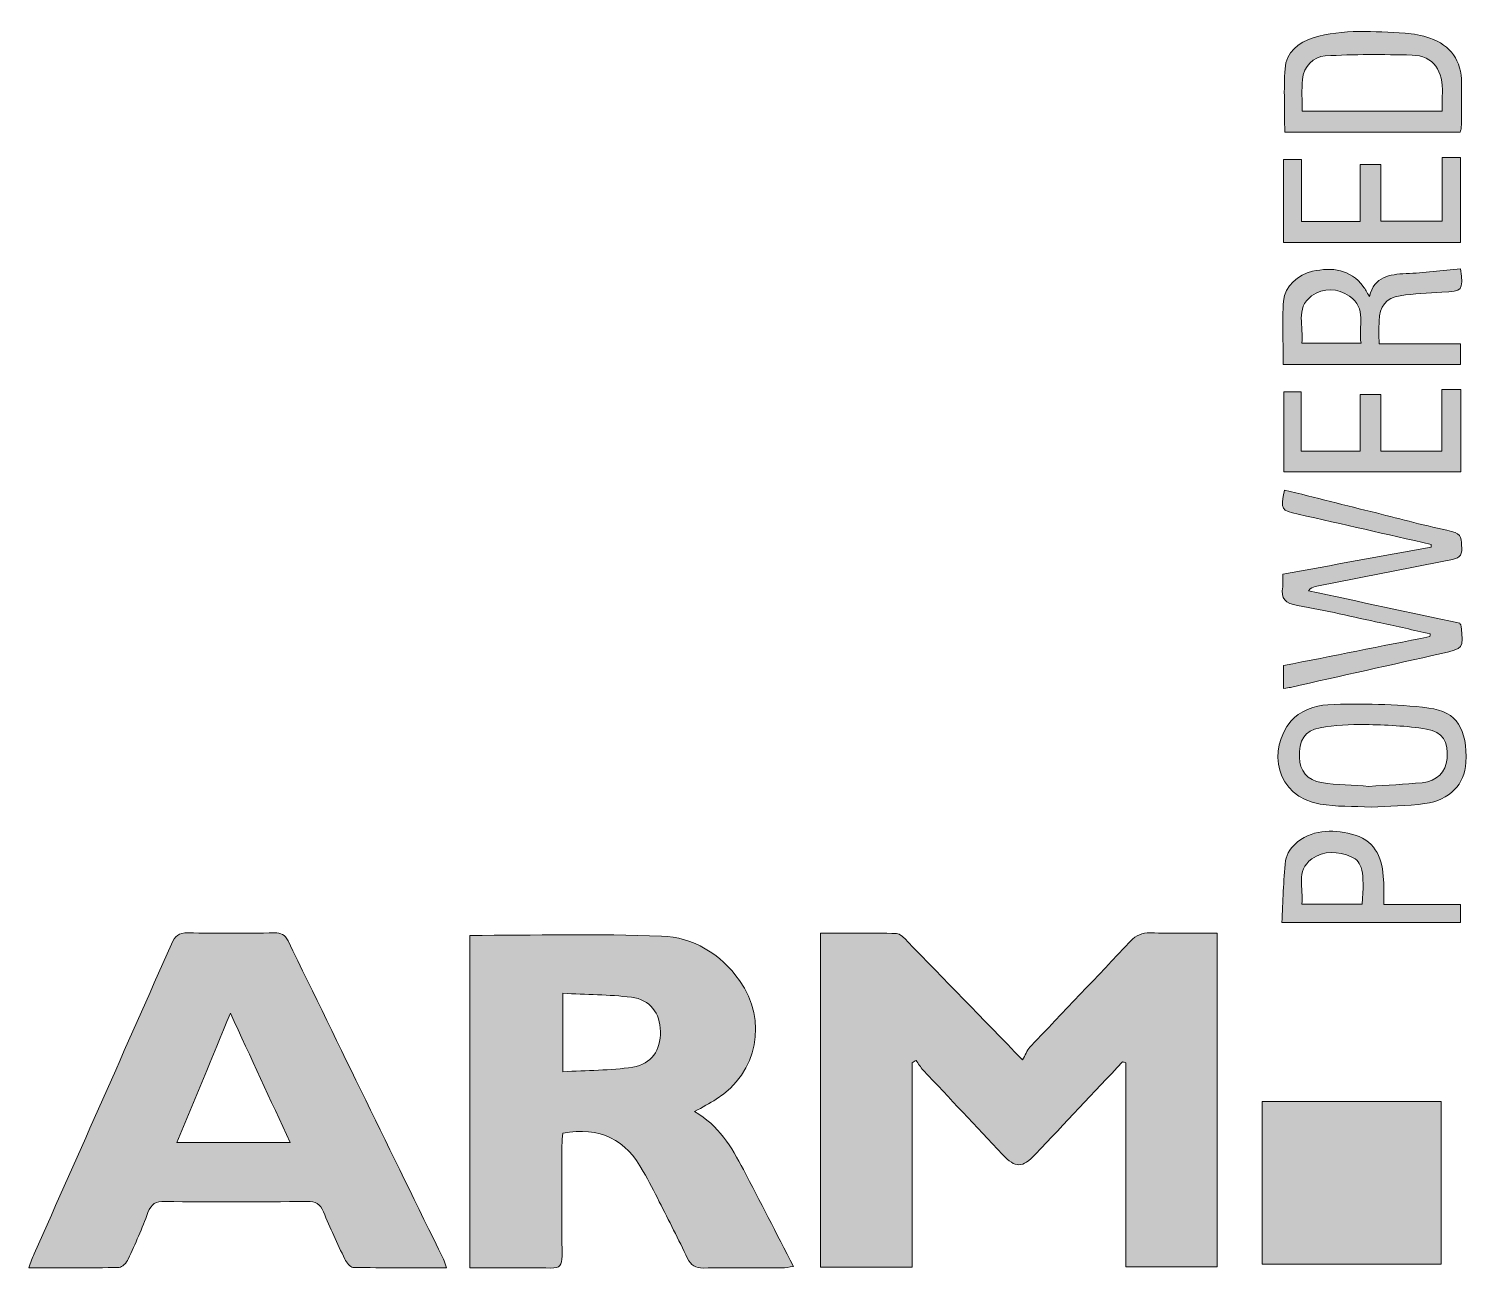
# Model space of a CAD drawing. Header units: inches. Extents: x 134 to 518, y 259 to 589.
import ezdxf

# ---------------------------------------------------------------- set-up
doc = ezdxf.new("R2010")
doc.units = ezdxf.units.IN
doc.header["$MEASUREMENT"] = 0
doc.layers.add('Layer 1', color=7, linetype='Continuous')

# ---------------------------------------------------------------- blocks, each defined once
blk = doc.blocks.new('block 3')
at = {"layer": 'Layer 1', "true_color": 0xffffff}
h = blk.add_hatch(color=7, dxfattribs=at)
edge = h.paths.add_edge_path()
edge.add_spline(control_points=[(469, 561.83), (469, 567.68), (468.73, 573.2), (469.08, 578.67), (469.37, 583.13), (472.68, 585.74), (476.6, 586.92), (484.6, 589.34), (492.88, 588.63), (501.07, 588.14), (503.28, 588.01), (505.54, 587.59), (507.63, 586.87), (513.23, 584.94), (516.11, 580.75), (516.12, 574.91), (516.12, 570.85), (516.09, 566.78), (516.06, 562.72), (516.05, 562.51), (515.91, 562.31), (515.72, 561.83), (500.21, 561.83), (484.59, 561.83), (469, 561.83)], knot_values=[0, 0, 0, 0, 1, 1, 1, 2, 2, 2, 3, 3, 3, 4, 4, 4, 5, 5, 5, 6, 6, 6, 7, 7, 7, 8, 8, 8, 8], degree=3, periodic=1)
edge = h.paths.add_edge_path()
edge.add_spline(control_points=[(510.99, 567.4), (510.99, 569.19), (510.92, 570.65), (511, 572.09), (511.34, 577.95), (508.65, 582.2), (502.94, 582.33), (495.23, 582.51), (487.5, 582.58), (479.81, 582.09), (476.57, 581.89), (474.07, 579.39), (473.73, 575.81), (473.47, 573.06), (473.68, 570.27), (473.68, 567.4), (486.19, 567.4), (498.34, 567.4), (510.99, 567.4)], knot_values=[0, 0, 0, 0, 1, 1, 1, 2, 2, 2, 3, 3, 3, 4, 4, 4, 5, 5, 5, 6, 6, 6, 6], degree=3, periodic=1)
h = blk.add_hatch(color=7, dxfattribs=at)
edge = h.paths.add_edge_path()
edge.add_spline(control_points=[(468.72, 532.42), (468.72, 539.76), (468.72, 547.04), (468.72, 554.49), (470.31, 554.49), (471.74, 554.49), (473.49, 554.49), (473.49, 549.02), (473.49, 543.64), (473.49, 538.02), (478.8, 538.02), (483.81, 538.02), (489.12, 538.02), (489.12, 543.08), (489.12, 548), (489.12, 553.17), (491.03, 553.17), (492.65, 553.17), (494.6, 553.17), (494.6, 548.25), (494.6, 543.32), (494.6, 538.09), (500.13, 538.09), (505.34, 538.09), (510.94, 538.09), (510.94, 543.71), (510.94, 549.3), (510.94, 555.08), (512.72, 555.08), (514.14, 555.08), (515.84, 555.08), (515.84, 547.59), (515.84, 540.12), (515.84, 532.42), (500.17, 532.42), (484.56, 532.42), (468.72, 532.42)], knot_values=[0, 0, 0, 0, 1, 1, 1, 2, 2, 2, 3, 3, 3, 4, 4, 4, 5, 5, 5, 6, 6, 6, 7, 7, 7, 8, 8, 8, 9, 9, 9, 10, 10, 10, 11, 11, 11, 12, 12, 12, 12], degree=3, periodic=1)
h = blk.add_hatch(color=7, dxfattribs=at)
edge = h.paths.add_edge_path()
edge.add_spline(control_points=[(515.87, 525.4), (516.52, 519.46), (516.51, 519.48), (510.86, 519.13), (507.16, 518.89), (503.43, 518.8), (499.78, 518.23), (495.9, 517.62), (494.25, 515.39), (494.14, 511.48), (494.09, 509.58), (494.13, 507.69), (494.13, 505.4), (501.53, 505.4), (508.59, 505.4), (515.88, 505.4), (515.88, 503.36), (515.88, 501.74), (515.88, 499.89), (500.17, 499.89), (484.55, 499.89), (468.6, 499.89), (468.6, 505.59), (468.32, 511.22), (468.69, 516.81), (468.96, 520.73), (472.66, 523.91), (476.42, 524.72), (481.7, 525.86), (486.42, 525.33), (489.93, 520.69), (490.47, 519.98), (490.88, 519.16), (491.56, 518.03), (492.89, 523.42), (496.93, 523.9), (501.33, 524.11), (506.11, 524.33), (510.88, 524.94), (515.87, 525.4)], knot_values=[0, 0, 0, 0, 1, 1, 1, 2, 2, 2, 3, 3, 3, 4, 4, 4, 5, 5, 5, 6, 6, 6, 7, 7, 7, 8, 8, 8, 9, 9, 9, 10, 10, 10, 11, 11, 11, 12, 12, 12, 13, 13, 13, 13], degree=3, periodic=1)
edge = h.paths.add_edge_path()
edge.add_spline(control_points=[(473.52, 505.55), (478.92, 505.55), (483.93, 505.55), (489.34, 505.55), (488.51, 510), (490.98, 514.98), (486.26, 518.13), (483.06, 520.26), (479.35, 520.48), (476.17, 518.15), (471.67, 514.85), (474.23, 509.95), (473.52, 505.55)], knot_values=[0, 0, 0, 0, 1, 1, 1, 2, 2, 2, 3, 3, 3, 4, 4, 4, 4], degree=3, periodic=1)
h = blk.add_hatch(color=7, dxfattribs=at)
edge = h.paths.add_edge_path()
edge.add_spline(control_points=[(515.95, 493.28), (515.95, 485.91), (515.95, 478.73), (515.95, 471.27), (500.23, 471.27), (484.61, 471.27), (468.74, 471.27), (468.74, 478.32), (468.74, 485.38), (468.74, 492.63), (470.21, 492.63), (471.63, 492.63), (473.43, 492.63), (473.43, 487.47), (473.43, 482.23), (473.43, 476.79), (478.82, 476.79), (483.82, 476.79), (489.09, 476.79), (489.09, 481.82), (489.09, 486.74), (489.09, 491.93), (490.96, 491.93), (492.58, 491.93), (494.62, 491.93), (494.62, 487.02), (494.62, 482.01), (494.62, 476.79), (500.16, 476.79), (505.3, 476.79), (510.87, 476.79), (510.87, 482.17), (510.87, 487.63), (510.87, 493.28), (512.71, 493.28), (514.12, 493.28), (515.95, 493.28)], knot_values=[0, 0, 0, 0, 1, 1, 1, 2, 2, 2, 3, 3, 3, 4, 4, 4, 5, 5, 5, 6, 6, 6, 7, 7, 7, 8, 8, 8, 9, 9, 9, 10, 10, 10, 11, 11, 11, 12, 12, 12, 12], degree=3, periodic=1)
h = blk.add_hatch(color=7, dxfattribs=at)
edge = h.paths.add_edge_path()
edge.add_spline(control_points=[(468.72, 413.59), (468.72, 415.65), (468.72, 417.51), (468.72, 419.69), (481.69, 422.26), (494.68, 424.84), (507.68, 427.41), (507.7, 427.66), (507.73, 427.91), (507.75, 428.16), (503.37, 429.13), (499, 430.12), (494.61, 431.06), (487.23, 432.65), (479.88, 434.42), (472.45, 435.68), (469.15, 436.23), (467.95, 437.52), (468.47, 440.71), (468.63, 441.68), (468.5, 442.71), (468.5, 444.02), (481.79, 446.46), (494.9, 448.87), (508.02, 451.28), (508.01, 451.5), (508, 451.73), (508, 451.96), (496.2, 454.65), (484.41, 457.33), (472.62, 460.04), (467.98, 461.11), (467.98, 461.13), (468.93, 466.46), (477.11, 464.42), (485.27, 462.37), (493.44, 460.34), (500.11, 458.68), (506.75, 456.88), (513.46, 455.45), (516.34, 454.83), (516.05, 453.08), (516.18, 451.01), (516.32, 448.71), (515.19, 448.25), (513.25, 447.88), (501.19, 445.57), (489.15, 443.14), (477.11, 440.73), (476.52, 440.62), (475.95, 440.42), (475.36, 439.59), (488.83, 436.72), (502.3, 433.85), (515.64, 431), (515.83, 430.58), (515.99, 430.39), (516.01, 430.18), (516.66, 424.22), (516.66, 424.23), (510.81, 422.92), (497.4, 419.92), (483.99, 416.9), (470.58, 413.89), (470.05, 413.77), (469.51, 413.71), (468.72, 413.59)], knot_values=[0, 0, 0, 0, 1, 1, 1, 2, 2, 2, 3, 3, 3, 4, 4, 4, 5, 5, 5, 6, 6, 6, 7, 7, 7, 8, 8, 8, 9, 9, 9, 10, 10, 10, 11, 11, 11, 12, 12, 12, 13, 13, 13, 14, 14, 14, 15, 15, 15, 16, 16, 16, 17, 17, 17, 18, 18, 18, 19, 19, 19, 20, 20, 20, 21, 21, 21, 22, 22, 22, 22], degree=3, periodic=1)
h = blk.add_hatch(color=7, dxfattribs=at)
edge = h.paths.add_edge_path()
edge.add_spline(control_points=[(492.11, 381.97), (487.19, 382.23), (482.75, 382.07), (478.46, 382.78), (466.43, 384.76), (464.4, 397.47), (470.69, 404.96), (472.78, 407.46), (477.12, 409.15), (480.5, 409.27), (489.45, 409.6), (498.51, 409.49), (507.38, 408.39), (515.05, 407.43), (517.63, 402.73), (517.28, 393.83), (517.06, 388.19), (512.87, 383.75), (506.38, 382.92), (501.49, 382.29), (496.52, 382.24), (492.11, 381.97)], knot_values=[0, 0, 0, 0, 1, 1, 1, 2, 2, 2, 3, 3, 3, 4, 4, 4, 5, 5, 5, 6, 6, 6, 7, 7, 7, 7], degree=3, periodic=1)
edge = h.paths.add_edge_path()
edge.add_spline(control_points=[(491.45, 387.52), (496.25, 387.84), (500.95, 388.03), (505.63, 388.48), (509.52, 388.85), (511.96, 391.38), (512.25, 394.92), (512.62, 399.32), (511.1, 402.11), (506.8, 402.79), (501.42, 403.64), (495.91, 403.88), (490.45, 403.98), (486.44, 404.06), (482.35, 403.85), (478.42, 403.12), (474.25, 402.33), (472.81, 399.8), (472.92, 395.19), (473, 391.75), (474.99, 389.12), (478.8, 388.52), (482.99, 387.87), (487.27, 387.83), (491.45, 387.52)], knot_values=[0, 0, 0, 0, 1, 1, 1, 2, 2, 2, 3, 3, 3, 4, 4, 4, 5, 5, 5, 6, 6, 6, 7, 7, 7, 8, 8, 8, 8], degree=3, periodic=1)
h = blk.add_hatch(color=7, dxfattribs=at)
edge = h.paths.add_edge_path()
edge.add_spline(control_points=[(495.37, 356.03), (502.34, 356.03), (508.95, 356.03), (515.84, 356.03), (515.84, 354.38), (515.84, 352.98), (515.84, 351.26), (500.23, 351.26), (484.56, 351.26), (468.25, 351.26), (468.54, 356.84), (468.6, 362.33), (469.25, 367.75), (469.47, 369.53), (470.9, 371.59), (472.39, 372.7), (477.07, 376.21), (482.49, 376.15), (487.81, 374.49), (493.51, 372.71), (495.05, 367.96), (495.35, 362.61), (495.47, 360.59), (495.37, 358.56), (495.37, 356.03)], knot_values=[0, 0, 0, 0, 1, 1, 1, 2, 2, 2, 3, 3, 3, 4, 4, 4, 5, 5, 5, 6, 6, 6, 7, 7, 7, 8, 8, 8, 8], degree=3, periodic=1)
edge = h.paths.add_edge_path()
edge.add_spline(control_points=[(489.67, 356.1), (490.23, 364.75), (489.76, 367.47), (486.75, 368.74), (483.26, 370.22), (479.43, 370.55), (476.2, 368.17), (471.84, 364.97), (474.07, 360.28), (473.6, 356.1), (479.21, 356.1), (484.33, 356.1), (489.67, 356.1)], knot_values=[0, 0, 0, 0, 1, 1, 1, 2, 2, 2, 3, 3, 3, 4, 4, 4, 4], degree=3, periodic=1)
at = {"layer": 'Layer 1', "lineweight": 0}
for points, knots in [([(469, 561.83), (469, 567.68), (468.73, 573.2), (469.08, 578.67), (469.37, 583.13), (472.68, 585.74), (476.6, 586.92), (484.6, 589.34), (492.88, 588.63), (501.07, 588.14), (503.28, 588.01), (505.54, 587.59), (507.63, 586.87), (513.23, 584.94), (516.11, 580.75), (516.12, 574.91), (516.12, 570.85), (516.09, 566.78), (516.06, 562.72), (516.05, 562.51), (515.91, 562.31), (515.72, 561.83), (500.21, 561.83), (484.59, 561.83), (469, 561.83)], [0, 0, 0, 0, 1, 1, 1, 2, 2, 2, 3, 3, 3, 4, 4, 4, 5, 5, 5, 6, 6, 6, 7, 7, 7, 8, 8, 8, 8]), ([(510.99, 567.4), (510.99, 569.19), (510.92, 570.65), (511, 572.09), (511.34, 577.95), (508.65, 582.2), (502.94, 582.33), (495.23, 582.51), (487.5, 582.58), (479.81, 582.09), (476.57, 581.89), (474.07, 579.39), (473.73, 575.81), (473.47, 573.06), (473.68, 570.27), (473.68, 567.4), (486.19, 567.4), (498.34, 567.4), (510.99, 567.4)], [0, 0, 0, 0, 1, 1, 1, 2, 2, 2, 3, 3, 3, 4, 4, 4, 5, 5, 5, 6, 6, 6, 6]), ([(468.72, 532.42), (468.72, 539.76), (468.72, 547.04), (468.72, 554.49), (470.31, 554.49), (471.74, 554.49), (473.49, 554.49), (473.49, 549.02), (473.49, 543.64), (473.49, 538.02), (478.8, 538.02), (483.81, 538.02), (489.12, 538.02), (489.12, 543.08), (489.12, 548), (489.12, 553.17), (491.03, 553.17), (492.65, 553.17), (494.6, 553.17), (494.6, 548.25), (494.6, 543.32), (494.6, 538.09), (500.13, 538.09), (505.34, 538.09), (510.94, 538.09), (510.94, 543.71), (510.94, 549.3), (510.94, 555.08), (512.72, 555.08), (514.14, 555.08), (515.84, 555.08), (515.84, 547.59), (515.84, 540.12), (515.84, 532.42), (500.17, 532.42), (484.56, 532.42), (468.72, 532.42)], [0, 0, 0, 0, 1, 1, 1, 2, 2, 2, 3, 3, 3, 4, 4, 4, 5, 5, 5, 6, 6, 6, 7, 7, 7, 8, 8, 8, 9, 9, 9, 10, 10, 10, 11, 11, 11, 12, 12, 12, 12]), ([(515.87, 525.4), (516.52, 519.46), (516.51, 519.48), (510.86, 519.13), (507.16, 518.89), (503.43, 518.8), (499.78, 518.23), (495.9, 517.62), (494.25, 515.39), (494.14, 511.48), (494.09, 509.58), (494.13, 507.69), (494.13, 505.4), (501.53, 505.4), (508.59, 505.4), (515.88, 505.4), (515.88, 503.36), (515.88, 501.74), (515.88, 499.89), (500.17, 499.89), (484.55, 499.89), (468.6, 499.89), (468.6, 505.59), (468.32, 511.22), (468.69, 516.81), (468.96, 520.73), (472.66, 523.91), (476.42, 524.72), (481.7, 525.86), (486.42, 525.33), (489.93, 520.69), (490.47, 519.98), (490.88, 519.16), (491.56, 518.03), (492.89, 523.42), (496.93, 523.9), (501.33, 524.11), (506.11, 524.33), (510.88, 524.94), (515.87, 525.4)], [0, 0, 0, 0, 1, 1, 1, 2, 2, 2, 3, 3, 3, 4, 4, 4, 5, 5, 5, 6, 6, 6, 7, 7, 7, 8, 8, 8, 9, 9, 9, 10, 10, 10, 11, 11, 11, 12, 12, 12, 13, 13, 13, 13]), ([(473.52, 505.55), (478.92, 505.55), (483.93, 505.55), (489.34, 505.55), (488.51, 510), (490.98, 514.98), (486.26, 518.13), (483.06, 520.26), (479.35, 520.48), (476.17, 518.15), (471.67, 514.85), (474.23, 509.95), (473.52, 505.55)], [0, 0, 0, 0, 1, 1, 1, 2, 2, 2, 3, 3, 3, 4, 4, 4, 4]), ([(515.95, 493.28), (515.95, 485.91), (515.95, 478.73), (515.95, 471.27), (500.23, 471.27), (484.61, 471.27), (468.74, 471.27), (468.74, 478.32), (468.74, 485.38), (468.74, 492.63), (470.21, 492.63), (471.63, 492.63), (473.43, 492.63), (473.43, 487.47), (473.43, 482.23), (473.43, 476.79), (478.82, 476.79), (483.82, 476.79), (489.09, 476.79), (489.09, 481.82), (489.09, 486.74), (489.09, 491.93), (490.96, 491.93), (492.58, 491.93), (494.62, 491.93), (494.62, 487.02), (494.62, 482.01), (494.62, 476.79), (500.16, 476.79), (505.3, 476.79), (510.87, 476.79), (510.87, 482.17), (510.87, 487.63), (510.87, 493.28), (512.71, 493.28), (514.12, 493.28), (515.95, 493.28)], [0, 0, 0, 0, 1, 1, 1, 2, 2, 2, 3, 3, 3, 4, 4, 4, 5, 5, 5, 6, 6, 6, 7, 7, 7, 8, 8, 8, 9, 9, 9, 10, 10, 10, 11, 11, 11, 12, 12, 12, 12]), ([(468.72, 413.59), (468.72, 415.65), (468.72, 417.51), (468.72, 419.69), (481.69, 422.26), (494.68, 424.84), (507.68, 427.41), (507.7, 427.66), (507.73, 427.91), (507.75, 428.16), (503.37, 429.13), (499, 430.12), (494.61, 431.06), (487.23, 432.65), (479.88, 434.42), (472.45, 435.68), (469.15, 436.23), (467.95, 437.52), (468.47, 440.71), (468.63, 441.68), (468.5, 442.71), (468.5, 444.02), (481.79, 446.46), (494.9, 448.87), (508.02, 451.28), (508.01, 451.5), (508, 451.73), (508, 451.96), (496.2, 454.65), (484.41, 457.33), (472.62, 460.04), (467.98, 461.11), (467.98, 461.13), (468.93, 466.46), (477.11, 464.42), (485.27, 462.37), (493.44, 460.34), (500.11, 458.68), (506.75, 456.88), (513.46, 455.45), (516.34, 454.83), (516.05, 453.08), (516.18, 451.01), (516.32, 448.71), (515.19, 448.25), (513.25, 447.88), (501.19, 445.57), (489.15, 443.14), (477.11, 440.73), (476.52, 440.62), (475.95, 440.42), (475.36, 439.59), (488.83, 436.72), (502.3, 433.85), (515.64, 431), (515.83, 430.58), (515.99, 430.39), (516.01, 430.18), (516.66, 424.22), (516.66, 424.23), (510.81, 422.92), (497.4, 419.92), (483.99, 416.9), (470.58, 413.89), (470.05, 413.77), (469.51, 413.71), (468.72, 413.59)], [0, 0, 0, 0, 1, 1, 1, 2, 2, 2, 3, 3, 3, 4, 4, 4, 5, 5, 5, 6, 6, 6, 7, 7, 7, 8, 8, 8, 9, 9, 9, 10, 10, 10, 11, 11, 11, 12, 12, 12, 13, 13, 13, 14, 14, 14, 15, 15, 15, 16, 16, 16, 17, 17, 17, 18, 18, 18, 19, 19, 19, 20, 20, 20, 21, 21, 21, 22, 22, 22, 22]), ([(492.11, 381.97), (487.19, 382.23), (482.75, 382.07), (478.46, 382.78), (466.43, 384.76), (464.4, 397.47), (470.69, 404.96), (472.78, 407.46), (477.12, 409.15), (480.5, 409.27), (489.45, 409.6), (498.51, 409.49), (507.38, 408.39), (515.05, 407.43), (517.63, 402.73), (517.28, 393.83), (517.06, 388.19), (512.87, 383.75), (506.38, 382.92), (501.49, 382.29), (496.52, 382.24), (492.11, 381.97)], [0, 0, 0, 0, 1, 1, 1, 2, 2, 2, 3, 3, 3, 4, 4, 4, 5, 5, 5, 6, 6, 6, 7, 7, 7, 7]), ([(491.45, 387.52), (496.25, 387.84), (500.95, 388.03), (505.63, 388.48), (509.52, 388.85), (511.96, 391.38), (512.25, 394.92), (512.62, 399.32), (511.1, 402.11), (506.8, 402.79), (501.42, 403.64), (495.91, 403.88), (490.45, 403.98), (486.44, 404.06), (482.35, 403.85), (478.42, 403.12), (474.25, 402.33), (472.81, 399.8), (472.92, 395.19), (473, 391.75), (474.99, 389.12), (478.8, 388.52), (482.99, 387.87), (487.27, 387.83), (491.45, 387.52)], [0, 0, 0, 0, 1, 1, 1, 2, 2, 2, 3, 3, 3, 4, 4, 4, 5, 5, 5, 6, 6, 6, 7, 7, 7, 8, 8, 8, 8]), ([(495.37, 356.03), (502.34, 356.03), (508.95, 356.03), (515.84, 356.03), (515.84, 354.38), (515.84, 352.98), (515.84, 351.26), (500.23, 351.26), (484.56, 351.26), (468.25, 351.26), (468.54, 356.84), (468.6, 362.33), (469.25, 367.75), (469.47, 369.53), (470.9, 371.59), (472.39, 372.7), (477.07, 376.21), (482.49, 376.15), (487.81, 374.49), (493.51, 372.71), (495.05, 367.96), (495.35, 362.61), (495.47, 360.59), (495.37, 358.56), (495.37, 356.03)], [0, 0, 0, 0, 1, 1, 1, 2, 2, 2, 3, 3, 3, 4, 4, 4, 5, 5, 5, 6, 6, 6, 7, 7, 7, 8, 8, 8, 8]), ([(489.67, 356.1), (490.23, 364.75), (489.76, 367.47), (486.75, 368.74), (483.26, 370.22), (479.43, 370.55), (476.2, 368.17), (471.84, 364.97), (474.07, 360.28), (473.6, 356.1), (479.21, 356.1), (484.33, 356.1), (489.67, 356.1)], [0, 0, 0, 0, 1, 1, 1, 2, 2, 2, 3, 3, 3, 4, 4, 4, 4])]:
    blk.add_open_spline(points, degree=3, knots=knots, dxfattribs=at)
blk = doc.blocks.new('block 2')
at = {"layer": 'Layer 1', "true_color": 0xffffff}
h = blk.add_hatch(color=7, dxfattribs=at)
edge = h.paths.add_edge_path()
edge.add_spline(control_points=[(245.68, 259.27), (237.1, 259.27), (228.91, 259.21), (220.72, 259.37), (219.98, 259.38), (219.01, 260.66), (218.58, 261.56), (216.58, 265.72), (214.63, 269.92), (212.88, 274.19), (212.02, 276.3), (210.79, 276.94), (208.54, 276.92), (195.9, 276.8), (183.26, 276.81), (170.62, 276.91), (168.28, 276.93), (166.96, 276.36), (166.11, 274), (164.59, 269.76), (162.74, 265.64), (160.84, 261.55), (160.41, 260.61), (159.27, 259.37), (158.44, 259.35), (150.57, 259.19), (142.69, 259.25), (134.36, 259.25), (134.94, 260.76), (135.32, 261.88), (135.8, 262.96), (147.99, 290.47), (160.22, 317.96), (172.36, 345.49), (173.29, 347.61), (174.31, 348.57), (176.79, 348.51), (184.46, 348.31), (192.14, 348.39), (199.81, 348.47), (201.59, 348.49), (202.63, 348.05), (203.47, 346.33), (217.21, 318.05), (231.04, 289.8), (244.83, 261.55), (245.11, 260.98), (245.28, 260.36), (245.68, 259.27)], knot_values=[0, 0, 0, 0, 1, 1, 1, 2, 2, 2, 3, 3, 3, 4, 4, 4, 5, 5, 5, 6, 6, 6, 7, 7, 7, 8, 8, 8, 9, 9, 9, 10, 10, 10, 11, 11, 11, 12, 12, 12, 13, 13, 13, 14, 14, 14, 15, 15, 15, 16, 16, 16, 16], degree=3, periodic=1)
edge = h.paths.add_edge_path()
edge.add_spline(control_points=[(188.07, 327.09), (183.17, 315.24), (178.56, 304.08), (173.81, 292.61), (184.07, 292.61), (193.78, 292.61), (204.02, 292.61), (198.71, 304.09), (193.58, 315.18), (188.07, 327.09)], knot_values=[0, 0, 0, 0, 1, 1, 1, 2, 2, 2, 3, 3, 3, 3], degree=3, periodic=1)
h = blk.add_hatch(color=7, dxfattribs=at)
edge = h.paths.add_edge_path()
edge.add_spline(control_points=[(251.91, 347.82), (269.12, 347.82), (286.05, 348.27), (302.94, 347.63), (311.42, 347.31), (318.68, 342.95), (323.73, 335.77), (331.31, 325.01), (328.6, 311.32), (317.55, 304.19), (315.77, 303.05), (313.88, 302.08), (311.74, 300.86), (318.19, 297.23), (321.64, 291.43), (324.78, 285.43), (329.21, 276.97), (333.53, 268.46), (338.09, 259.59), (336.78, 259.44), (335.94, 259.26), (335.09, 259.26), (328.09, 259.23), (321.09, 259.33), (314.1, 259.19), (311.98, 259.15), (310.81, 259.88), (309.92, 261.74), (307.48, 266.81), (304.92, 271.84), (302.37, 276.86), (301, 279.58), (299.56, 282.26), (298.1, 284.93), (293.53, 293.34), (286.59, 296.99), (276.62, 295.15), (276.56, 294.15), (276.43, 292.97), (276.43, 291.79), (276.41, 281.96), (276.36, 272.14), (276.46, 262.32), (276.48, 260.02), (275.87, 259.15), (273.43, 259.2), (266.35, 259.33), (259.25, 259.24), (251.91, 259.24), (251.91, 289.05), (251.91, 318.54), (251.91, 347.82)], knot_values=[0, 0, 0, 0, 1, 1, 1, 2, 2, 2, 3, 3, 3, 4, 4, 4, 5, 5, 5, 6, 6, 6, 7, 7, 7, 8, 8, 8, 9, 9, 9, 10, 10, 10, 11, 11, 11, 12, 12, 12, 13, 13, 13, 14, 14, 14, 15, 15, 15, 16, 16, 16, 17, 17, 17, 17], degree=3, periodic=1)
edge = h.paths.add_edge_path()
edge.add_spline(control_points=[(276.66, 332.38), (276.66, 325.2), (276.66, 318.65), (276.66, 311.5), (283.07, 311.88), (289.27, 311.81), (295.32, 312.73), (300.31, 313.49), (302.74, 317.29), (302.67, 322.2), (302.6, 327.06), (299.93, 330.71), (294.92, 331.33), (288.95, 332.08), (282.89, 332.06), (276.66, 332.38)], knot_values=[0, 0, 0, 0, 1, 1, 1, 2, 2, 2, 3, 3, 3, 4, 4, 4, 5, 5, 5, 5], degree=3, periodic=1)
h = blk.add_hatch(color=7, dxfattribs=at)
edge = h.paths.add_edge_path()
edge.add_spline(control_points=[(425.8, 314.14), (418.08, 305.94), (410.35, 297.75), (402.63, 289.56), (399.06, 285.77), (397.31, 285.75), (393.81, 289.46), (386.78, 296.95), (379.72, 304.42), (372.7, 311.92), (371.96, 312.7), (371.4, 313.64), (370.76, 314.51), (370.42, 314.31), (370.08, 314.11), (369.75, 313.91), (369.75, 295.81), (369.75, 277.71), (369.75, 259.46), (361.36, 259.46), (353.4, 259.46), (345.29, 259.46), (345.29, 289.11), (345.29, 318.53), (345.29, 348.41), (352.09, 348.41), (358.82, 348.5), (365.54, 348.32), (366.53, 348.29), (367.61, 347.12), (368.43, 346.27), (378.36, 336.09), (388.25, 325.88), (399.16, 314.63), (399.85, 315.86), (400.26, 317.13), (401.09, 318.01), (410, 327.45), (419.01, 336.8), (427.89, 346.27), (429.42, 347.9), (430.97, 348.53), (433.18, 348.48), (439.04, 348.35), (444.9, 348.44), (451.03, 348.44), (451.03, 318.73), (451.03, 289.23), (451.03, 259.49), (442.96, 259.49), (435.01, 259.49), (426.67, 259.49), (426.67, 277.65), (426.67, 295.75), (426.67, 313.86), (426.38, 313.95), (426.1, 314.04), (425.8, 314.14)], knot_values=[0, 0, 0, 0, 1, 1, 1, 2, 2, 2, 3, 3, 3, 4, 4, 4, 5, 5, 5, 6, 6, 6, 7, 7, 7, 8, 8, 8, 9, 9, 9, 10, 10, 10, 11, 11, 11, 12, 12, 12, 13, 13, 13, 14, 14, 14, 15, 15, 15, 16, 16, 16, 17, 17, 17, 18, 18, 18, 19, 19, 19, 19], degree=3, periodic=1)
h = blk.add_hatch(color=7, dxfattribs=at)
edge = h.paths.add_edge_path()
edge.add_spline(control_points=[(462.96, 303.58), (478.96, 303.58), (494.71, 303.58), (510.65, 303.58), (510.65, 289.14), (510.65, 274.87), (510.65, 260.26), (494.85, 260.26), (479.04, 260.26), (462.96, 260.26), (462.96, 274.6), (462.96, 288.96), (462.96, 303.58)], knot_values=[0, 0, 0, 0, 1, 1, 1, 2, 2, 2, 3, 3, 3, 4, 4, 4, 4], degree=3, periodic=1)
at = {"layer": 'Layer 1', "lineweight": 0}
for points, knots in [([(245.68, 259.27), (237.1, 259.27), (228.91, 259.21), (220.72, 259.37), (219.98, 259.38), (219.01, 260.66), (218.58, 261.56), (216.58, 265.72), (214.63, 269.92), (212.88, 274.19), (212.02, 276.3), (210.79, 276.94), (208.54, 276.92), (195.9, 276.8), (183.26, 276.81), (170.62, 276.91), (168.28, 276.93), (166.96, 276.36), (166.11, 274), (164.59, 269.76), (162.74, 265.64), (160.84, 261.55), (160.41, 260.61), (159.27, 259.37), (158.44, 259.35), (150.57, 259.19), (142.69, 259.25), (134.36, 259.25), (134.94, 260.76), (135.32, 261.88), (135.8, 262.96), (147.99, 290.47), (160.22, 317.96), (172.36, 345.49), (173.29, 347.61), (174.31, 348.57), (176.79, 348.51), (184.46, 348.31), (192.14, 348.39), (199.81, 348.47), (201.59, 348.49), (202.63, 348.05), (203.47, 346.33), (217.21, 318.05), (231.04, 289.8), (244.83, 261.55), (245.11, 260.98), (245.28, 260.36), (245.68, 259.27)], [0, 0, 0, 0, 1, 1, 1, 2, 2, 2, 3, 3, 3, 4, 4, 4, 5, 5, 5, 6, 6, 6, 7, 7, 7, 8, 8, 8, 9, 9, 9, 10, 10, 10, 11, 11, 11, 12, 12, 12, 13, 13, 13, 14, 14, 14, 15, 15, 15, 16, 16, 16, 16]), ([(251.91, 347.82), (269.12, 347.82), (286.05, 348.27), (302.94, 347.63), (311.42, 347.31), (318.68, 342.95), (323.73, 335.77), (331.31, 325.01), (328.6, 311.32), (317.55, 304.19), (315.77, 303.05), (313.88, 302.08), (311.74, 300.86), (318.19, 297.23), (321.64, 291.43), (324.78, 285.43), (329.21, 276.97), (333.53, 268.46), (338.09, 259.59), (336.78, 259.44), (335.94, 259.26), (335.09, 259.26), (328.09, 259.23), (321.09, 259.33), (314.1, 259.19), (311.98, 259.15), (310.81, 259.88), (309.92, 261.74), (307.48, 266.81), (304.92, 271.84), (302.37, 276.86), (301, 279.58), (299.56, 282.26), (298.1, 284.93), (293.53, 293.34), (286.59, 296.99), (276.62, 295.15), (276.56, 294.15), (276.43, 292.97), (276.43, 291.79), (276.41, 281.96), (276.36, 272.14), (276.46, 262.32), (276.48, 260.02), (275.87, 259.15), (273.43, 259.2), (266.35, 259.33), (259.25, 259.24), (251.91, 259.24), (251.91, 289.05), (251.91, 318.54), (251.91, 347.82)], [0, 0, 0, 0, 1, 1, 1, 2, 2, 2, 3, 3, 3, 4, 4, 4, 5, 5, 5, 6, 6, 6, 7, 7, 7, 8, 8, 8, 9, 9, 9, 10, 10, 10, 11, 11, 11, 12, 12, 12, 13, 13, 13, 14, 14, 14, 15, 15, 15, 16, 16, 16, 17, 17, 17, 17]), ([(425.8, 314.14), (418.08, 305.94), (410.35, 297.75), (402.63, 289.56), (399.06, 285.77), (397.31, 285.75), (393.81, 289.46), (386.78, 296.95), (379.72, 304.42), (372.7, 311.92), (371.96, 312.7), (371.4, 313.64), (370.76, 314.51), (370.42, 314.31), (370.08, 314.11), (369.75, 313.91), (369.75, 295.81), (369.75, 277.71), (369.75, 259.46), (361.36, 259.46), (353.4, 259.46), (345.29, 259.46), (345.29, 289.11), (345.29, 318.53), (345.29, 348.41), (352.09, 348.41), (358.82, 348.5), (365.54, 348.32), (366.53, 348.29), (367.61, 347.12), (368.43, 346.27), (378.36, 336.09), (388.25, 325.88), (399.16, 314.63), (399.85, 315.86), (400.26, 317.13), (401.09, 318.01), (410, 327.45), (419.01, 336.8), (427.89, 346.27), (429.42, 347.9), (430.97, 348.53), (433.18, 348.48), (439.04, 348.35), (444.9, 348.44), (451.03, 348.44), (451.03, 318.73), (451.03, 289.23), (451.03, 259.49), (442.96, 259.49), (435.01, 259.49), (426.67, 259.49), (426.67, 277.65), (426.67, 295.75), (426.67, 313.86), (426.38, 313.95), (426.1, 314.04), (425.8, 314.14)], [0, 0, 0, 0, 1, 1, 1, 2, 2, 2, 3, 3, 3, 4, 4, 4, 5, 5, 5, 6, 6, 6, 7, 7, 7, 8, 8, 8, 9, 9, 9, 10, 10, 10, 11, 11, 11, 12, 12, 12, 13, 13, 13, 14, 14, 14, 15, 15, 15, 16, 16, 16, 17, 17, 17, 18, 18, 18, 19, 19, 19, 19]), ([(276.66, 332.38), (276.66, 325.2), (276.66, 318.65), (276.66, 311.5), (283.07, 311.88), (289.27, 311.81), (295.32, 312.73), (300.31, 313.49), (302.74, 317.29), (302.67, 322.2), (302.6, 327.06), (299.93, 330.71), (294.92, 331.33), (288.95, 332.08), (282.89, 332.06), (276.66, 332.38)], [0, 0, 0, 0, 1, 1, 1, 2, 2, 2, 3, 3, 3, 4, 4, 4, 5, 5, 5, 5]), ([(188.07, 327.09), (183.17, 315.24), (178.56, 304.08), (173.81, 292.61), (184.07, 292.61), (193.78, 292.61), (204.02, 292.61), (198.71, 304.09), (193.58, 315.18), (188.07, 327.09)], [0, 0, 0, 0, 1, 1, 1, 2, 2, 2, 3, 3, 3, 3]), ([(462.96, 303.58), (478.96, 303.58), (494.71, 303.58), (510.65, 303.58), (510.65, 289.14), (510.65, 274.87), (510.65, 260.26), (494.85, 260.26), (479.04, 260.26), (462.96, 260.26), (462.96, 274.6), (462.96, 288.96), (462.96, 303.58)], [0, 0, 0, 0, 1, 1, 1, 2, 2, 2, 3, 3, 3, 4, 4, 4, 4])]:
    blk.add_open_spline(points, degree=3, knots=knots, dxfattribs=at)
at = {"layer": 'Layer 1'}
blk.add_blockref('block 3', (0, 0), dxfattribs=at)

msp = doc.modelspace()

# ---------------------------------------------------------------- block references
at = {"layer": 'Layer 1'}
msp.add_blockref('block 2', (0, 0), dxfattribs=at)

doc.saveas('drawing.dxf')
